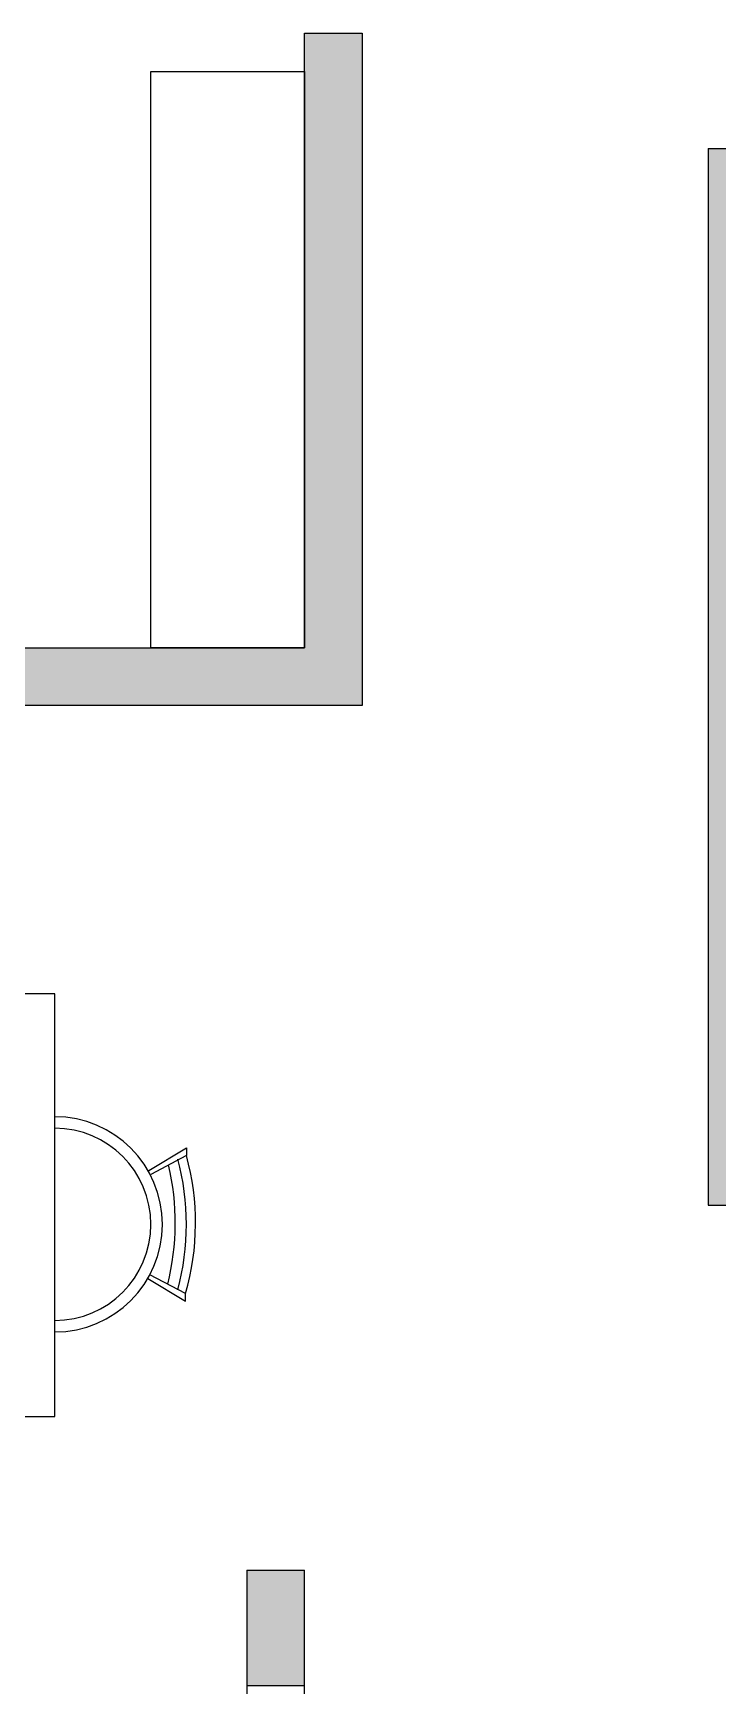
# Model space of a CAD drawing. Header units: millimetres. Extents: x -656 to 1500, y 0 to 1085.
# Drawn here: x 494.4 to 672.5, y 239.9 to 670 of the extents above; entities that cross this region are included whole.
import ezdxf

# ---------------------------------------------------------------- set-up
doc = ezdxf.new("R2010")
doc.units = ezdxf.units.MM
for name, color, linetype, lineweight, true_color in [('1 - paredes', 7, 'Continuous', 25, 0x000000), ('2 - portas e janelas', 1, 'Continuous', 25, 0xff0000), ('4 - layouts dos objetos', 83, 'Continuous', 25, 0x63c85c)]:
    doc.layers.add(name, color=color, linetype=linetype, lineweight=lineweight, true_color=true_color)

msp = doc.modelspace()

# ---------------------------------------------------------------- hatches: boundary and pattern name
at = {"layer": '1 - paredes', "true_color": 0xa0a0a4}
for points in [[(580, 495), (200, 495), (200, 465), (185, 465), (185, 495), (185, 570), (200, 570), (200, 510), (565, 510), (565, 670), (580, 670)], [(685, 625), (685, 380), (1030, 380), (1030, 415), (1045, 415), (1045, 365), (1000, 365), (1000, 355), (985, 355), (985, 365), (670, 365), (670, 640), (695, 640), (695, 625)], [(550, 240), (565, 240), (565, 270), (550, 270)]]:
    msp.add_hatch(color=252, dxfattribs=at).paths.add_polyline_path(points)

# ---------------------------------------------------------------- linework, layer by layer
at = {"layer": '1 - paredes'}
for p, q in [((565, 510), (565, 670)), ((565, 670), (580, 670)), ((580, 670), (580, 495)), ((670, 640), (670, 365)), ((670, 640), (695, 640)), ((200, 510), (565, 510)), ((580, 495), (200, 495)), ((670, 365), (985, 365)), ((550, 270), (565, 270)), ((550, 270), (550, 240)), ((565, 240), (565, 270)), ((550, 240), (565, 240)), ((550, 240), (550, 240)), ((550, 240), (565, 240)), ((565, 240), (565, 240))]:
    msp.add_line(p, q, dxfattribs=at)
at = {"layer": '2 - portas e janelas', "color": 5, "true_color": 0x0000ff}
for p, q in [((550, 240), (550, 210)), ((565, 210), (565, 240))]:
    msp.add_line(p, q, dxfattribs=at)
at = {"layer": '4 - layouts dos objetos'}
for p, q in [((525, 660), (565, 660)), ((525, 510), (525, 660)), ((565, 660), (565, 510)), ((565, 510), (525, 510)), ((500, 420), (280, 420)), ((500, 310), (500, 420)), ((524.44, 374.01), (534.25, 379.9)), ((534.25, 379.9), (534.25, 377.9)), ((534.25, 377.9), (525, 373)), ((524.18, 345.89), (534, 340)), ((534, 342), (524.75, 346.9)), ((534, 340), (534, 342)), ((280, 310), (500, 310))]:
    msp.add_line(p, q, dxfattribs=at)
for centre, radius, start, end in [((500, 360), 28, 270, 90), ((500, 360), 25, 270, 90), ((465.35, 360.48), 66, 345.9475, 13.1138), ((468.23, 360), 66, 345.0737, 14.9263), ((470.62, 360.4), 66, 343.8132, 15.3762)]:
    msp.add_arc(centre, radius, start, end, dxfattribs=at)

doc.saveas('drawing.dxf')
